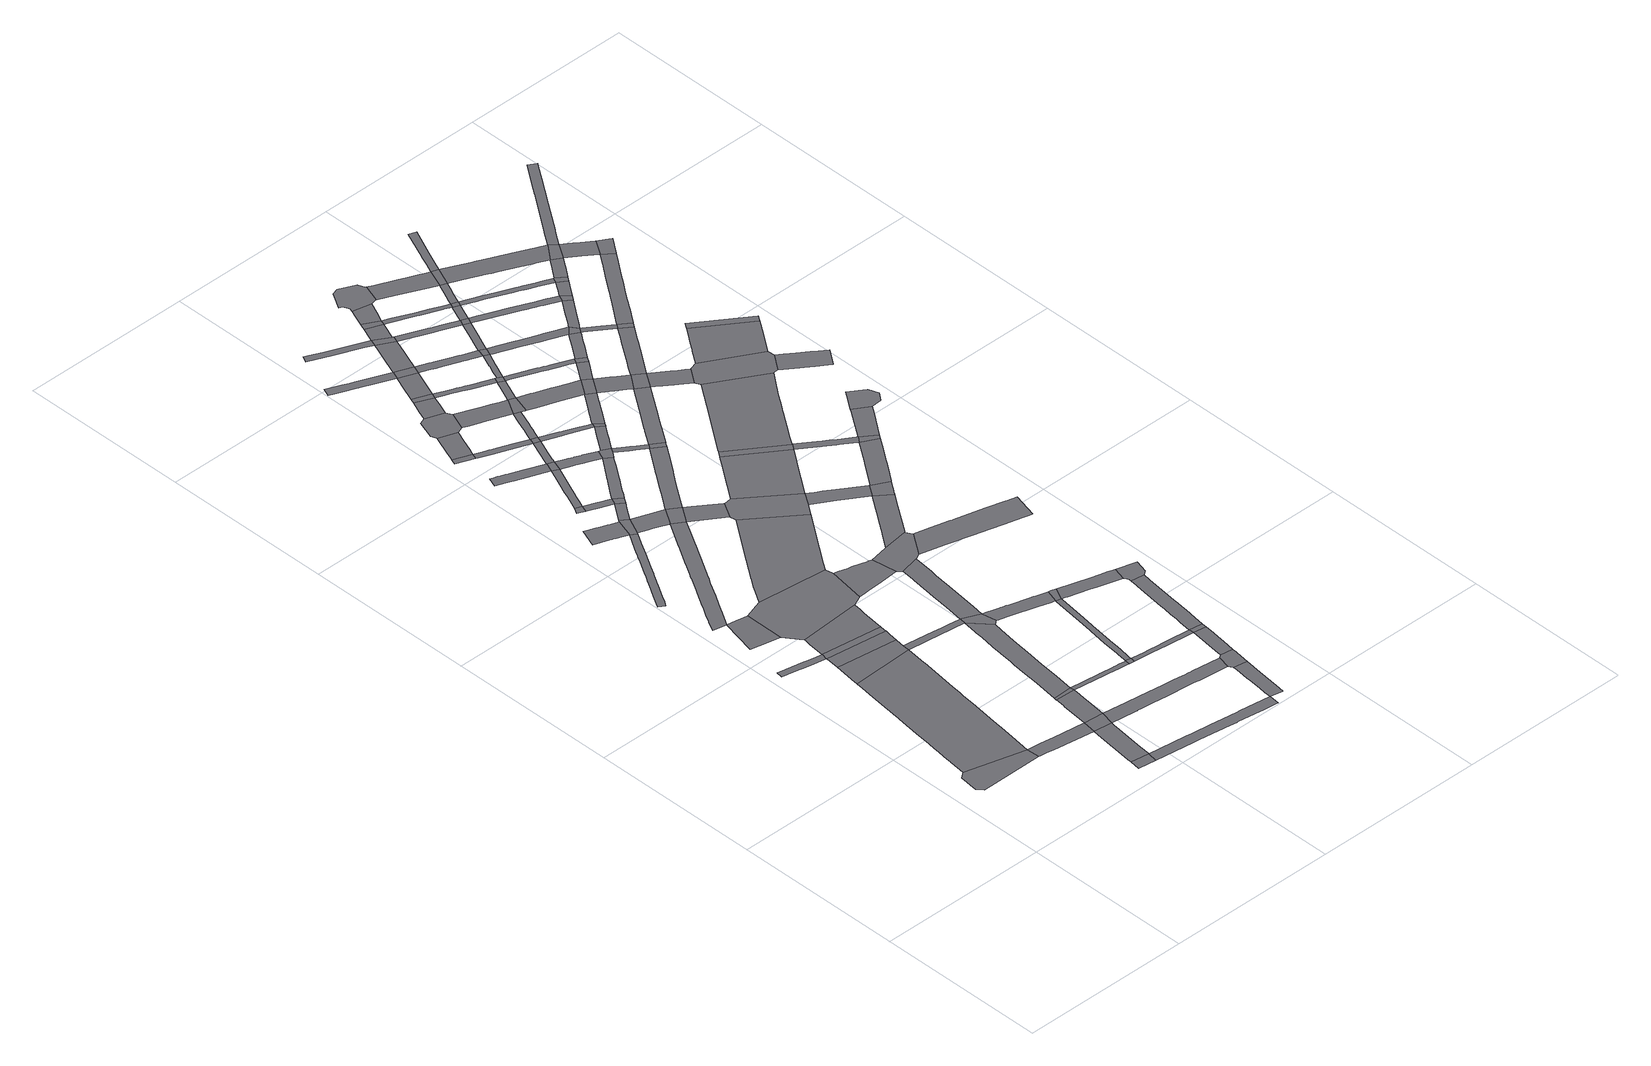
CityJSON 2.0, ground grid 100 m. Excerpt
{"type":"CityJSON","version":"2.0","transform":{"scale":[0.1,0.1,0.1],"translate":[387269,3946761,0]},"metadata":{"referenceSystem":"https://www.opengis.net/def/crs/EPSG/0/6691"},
"CityObjects":{
"road1":{"type":"Road","geometry":[{"type":"MultiSurface","lod":"1","boundaries":[[[0,1,2,3,4,5]]]}]},
"road2":{"type":"Road","attributes":{"function":"2","RoadStructureAttribute.sectionType":"1"},"geometry":[{"type":"MultiSurface","lod":"1","boundaries":[[[6,7,8,9,10,11,12,13,14,15,16,17,18,19,20,21,22,23,24,25,26,27,28,29,30,31,32,33,34,35,36,37,38,39,40,41,42,0,5]]]}]},
"road3":{"type":"Road","attributes":{"RoadStructureAttribute.sectionType":"1"},"geometry":[{"type":"MultiSurface","lod":"1","boundaries":[[[43,44,45,46,47,48,49,50,51,52,53,54,55]]]}]},
"road4":{"type":"Road","attributes":{"RoadStructureAttribute.sectionType":"1"},"geometry":[{"type":"MultiSurface","lod":"1","boundaries":[[[56,57,58,59,60,61,62,63]]]}]},
"road5":{"type":"Road","attributes":{"RoadStructureAttribute.sectionType":"1"},"geometry":[{"type":"MultiSurface","lod":"1","boundaries":[[[64,65,5,4,66,67,68,69,70]]]}]},
"road6":{"type":"Road","geometry":[{"type":"MultiSurface","lod":"1","boundaries":[[[71,72,73,74]]]}]},
"road7":{"type":"Road","geometry":[{"type":"MultiSurface","lod":"1","boundaries":[[[75,76,20,19,77,78]]]}]},
"road8":{"type":"Road","attributes":{"RoadStructureAttribute.sectionType":"1"},"geometry":[{"type":"MultiSurface","lod":"1","boundaries":[[[69,79,80,81,71,74,82,83,84,85,86,87]]]}]},
"road9":{"type":"Road","attributes":{"function":"2","RoadStructureAttribute.sectionType":"1"},"geometry":[{"type":"MultiSurface","lod":"1","boundaries":[[[88,89,75,78,90,91]]]}]},
"road10":{"type":"Road","geometry":[{"type":"MultiSurface","lod":"1","boundaries":[[[55,54,88,91,92,93,94,95]]]}]},
"road11":{"type":"Road","attributes":{"RoadStructureAttribute.sectionType":"1"},"geometry":[{"type":"MultiSurface","lod":"1","boundaries":[[[96,97,98,99,100,101,102,103,104,105,106,107,108,109,110,111,112,113,114,115,116,117,118,119,120,121,122,123,124,125,126,127,128,129,130,131]]]}]},
"road12":{"type":"Road","geometry":[{"type":"MultiSurface","lod":"1","boundaries":[[[70,69,87,132,133]]]}]},
"road13":{"type":"Road","attributes":{"function":"2","RoadStructureAttribute.sectionType":"1"},"geometry":[{"type":"MultiSurface","lod":"1","boundaries":[[[134,135,136,137,138,139,140,55,95]]]}]},
"road14":{"type":"Road","attributes":{"RoadStructureAttribute.sectionType":"1"},"geometry":[{"type":"MultiSurface","lod":"1","boundaries":[[[141,142,143,144,145,146,147,148,149,150,151,152,153,154,155,156,157,158,159,58,160,161,162,163,164,165,166,167,168,169,170,171,172,173]]]}]},
"road15":{"type":"Road","attributes":{"RoadStructureAttribute.sectionType":"1"},"geometry":[{"type":"MultiSurface","lod":"1","boundaries":[[[174,175,176,133,132,177,178,179,180]]]}]},
"road16":{"type":"Road","geometry":[{"type":"MultiSurface","lod":"1","boundaries":[[[181,63,62,138,137,182,183,184,185,186]]]}]},
"road17":{"type":"Road","geometry":[{"type":"MultiSurface","lod":"1","boundaries":[[[187,188,189,174,180]]]}]},
"road18":{"type":"Road","attributes":{"RoadStructureAttribute.sectionType":"1"},"geometry":[{"type":"MultiSurface","lod":"1","boundaries":[[[190,191,192,193,194,195,196,197,198,199,200,201,202,203,131]]]}]},
"road19":{"type":"Road","attributes":{"RoadStructureAttribute.sectionType":"1"},"geometry":[{"type":"MultiSurface","lod":"1","boundaries":[[[204,205,206,207,208,209,77,19,210,211,212,213,214]]]}]},
"road20":{"type":"Road","geometry":[{"type":"MultiSurface","lod":"1","boundaries":[[[215,216,217,218,219]]]}]},
"road21":{"type":"Road","geometry":[{"type":"MultiSurface","lod":"1","boundaries":[[[220,190,131,130,221,222]]]}]},
"road22":{"type":"Road","attributes":{"RoadStructureAttribute.sectionType":"1"},"geometry":[{"type":"MultiSurface","lod":"1","boundaries":[[[223,224,225,226,227,228,229,230,74,73,231,232,233,234,235,236,237,238,239,240,241]]]}]},
"road23":{"type":"Road","attributes":{"RoadStructureAttribute.sectionType":"1"},"geometry":[{"type":"MultiSurface","lod":"1","boundaries":[[[213,242,243,244,245,246,247,248,249,250,251,188,187,252,253,254,255,256,257,258,259]]]}]},
"road24":{"type":"Road","geometry":[{"type":"MultiSurface","lod":"1","boundaries":[[[260,261,262,263]]]}]},
"road25":{"type":"Road","attributes":{"RoadStructureAttribute.sectionType":"1"},"geometry":[{"type":"MultiSurface","lod":"1","boundaries":[[[264,265,219,218,266,267,268,269]]]}]},
"road26":{"type":"Road","attributes":{"RoadStructureAttribute.sectionType":"1"},"geometry":[{"type":"MultiSurface","lod":"1","boundaries":[[[268,220,222,270,271]]]}]},
"road27":{"type":"Road","attributes":{"RoadStructureAttribute.sectionType":"1"},"geometry":[{"type":"MultiSurface","lod":"1","boundaries":[[[272,222,221,273,274,275,276,141,277]]]}]},
"road28":{"type":"Road","attributes":{"RoadStructureAttribute.sectionType":"1"},"geometry":[{"type":"MultiSurface","lod":"1","boundaries":[[[278,279,280,281,282,283,284,285,286,287,288,289,290,291,292,293]]]}]},
"road29":{"type":"Road","attributes":{"RoadStructureAttribute.sectionType":"1"},"geometry":[{"type":"MultiSurface","lod":"1","boundaries":[[[294,295,296,297,298,299,300,301,302,187,180,303,304,305,306,307,308,309,310]]]}]},
"road30":{"type":"Road","attributes":{"RoadStructureAttribute.sectionType":"1"},"geometry":[{"type":"MultiSurface","lod":"1","boundaries":[[[292,311,312,313,314,315,215,219,316,317,318,319,320,321]]]}]},
"road31":{"type":"Road","attributes":{"RoadStructureAttribute.sectionType":"1"},"geometry":[{"type":"MultiSurface","lod":"1","boundaries":[[[322,323,324,260,263,325,326,327,328,329]]]}]},
"road32":{"type":"Road","geometry":[{"type":"MultiSurface","lod":"1","boundaries":[[[269,268,271,330,331]]]}]},
"road33":{"type":"Road","attributes":{"RoadStructureAttribute.sectionType":"1"},"geometry":[{"type":"MultiSurface","lod":"1","boundaries":[[[332,333,334,335,336,337,338,339,340,341,342,343,344,132,87,345,346,347,348,349,350,351,352,353,354,355,356,357]]]}]},
"road34":{"type":"Road","attributes":{"function":"2","RoadStructureAttribute.sectionType":"1"},"geometry":[{"type":"MultiSurface","lod":"1","boundaries":[[[358,359,360,361,362,363,364,365,366,367,181,186,368,369,370,371,372]]]}]},
"road35":{"type":"Road","geometry":[{"type":"MultiSurface","lod":"1","boundaries":[[[277,141,173,373]]]}]},
"road36":{"type":"Road","geometry":[{"type":"MultiSurface","lod":"1","boundaries":[[[214,213,259,374,375,376,377]]]}]},
"road37":{"type":"Road","attributes":{"RoadStructureAttribute.sectionType":"1"},"geometry":[{"type":"MultiSurface","lod":"1","boundaries":[[[378,379,380,381,382,184,183,383,384,385,386,387]]]}]},
"road38":{"type":"Road","geometry":[{"type":"MultiSurface","lod":"1","boundaries":[[[293,292,321,388]]]}]},
"road39":{"type":"Road","attributes":{"RoadStructureAttribute.sectionType":"1"},"geometry":[{"type":"MultiSurface","lod":"1","boundaries":[[[389,390,391,392,393,394,395,396,263,262,397,398,399,400,401,402,403]]]}]},
"road40":{"type":"Road","geometry":[{"type":"MultiSurface","lod":"1","boundaries":[[[404,405,406,407,322,329,408,409,410,411]]]}]},
"road41":{"type":"Road","geometry":[{"type":"MultiSurface","lod":"1","boundaries":[[[412,310,309,413,414,415]]]}]},
"road42":{"type":"Road","attributes":{"RoadStructureAttribute.sectionType":"1"},"geometry":[{"type":"MultiSurface","lod":"1","boundaries":[[[416,417,418,419,420,373,173]]]}]},
"road43":{"type":"Road","attributes":{"RoadStructureAttribute.sectionType":"1"},"geometry":[{"type":"MultiSurface","lod":"1","boundaries":[[[421,422,423,424,425,426,427,269,331,428,429,430,431,432,433,434,435,436,437,438]]]}]},
"road44":{"type":"Road","attributes":{"RoadStructureAttribute.sectionType":"1"},"geometry":[{"type":"MultiSurface","lod":"1","boundaries":[[[402,439,440,441,293,388,442,443,444,445]]]}]},
"road45":{"type":"Road","attributes":{"RoadStructureAttribute.sectionType":"1"},"geometry":[{"type":"MultiSurface","lod":"1","boundaries":[[[446,447,448,449,450,451,452,453,454,455,214,377]]]}]},
"road46":{"type":"Road","attributes":{"RoadStructureAttribute.sectionType":"1"},"geometry":[{"type":"MultiSurface","lod":"1","boundaries":[[[456,457,458,459,460,461,462,388,321,463,464,465,466,421,467]]]}]},
"road47":{"type":"Road","attributes":{"RoadStructureAttribute.sectionType":"1"},"geometry":[{"type":"MultiSurface","lod":"1","boundaries":[[[468,469,404,411,470,471]]]}]},
"road48":{"type":"Road","attributes":{"RoadStructureAttribute.sectionType":"1"},"geometry":[{"type":"MultiSurface","lod":"1","boundaries":[[[472,473,474,475,476,477,478,479,480,481,482,483,484,485,486,487,488,489]]]}]},
"road49":{"type":"Road","geometry":[{"type":"MultiSurface","lod":"1","boundaries":[[[403,402,445,490]]]}]},
"road50":{"type":"Road","geometry":[{"type":"MultiSurface","lod":"1","boundaries":[[[491,468,471,492]]]}]},
"road51":{"type":"Road","attributes":{"RoadStructureAttribute.sectionType":"1"},"geometry":[{"type":"MultiSurface","lod":"1","boundaries":[[[493,494,495,496,497,498,499,500,501,502,377,376,503,504,505,506,507,508,509,510]]]}]},
"road52":{"type":"Road","attributes":{"RoadStructureAttribute.sectionType":"1"},"geometry":[{"type":"MultiSurface","lod":"1","boundaries":[[[509,511,512,513,514,515,516,517,518,519,412,415,520,521,522,523,524,525,526,527,528,529,530,531]]]}]},
"road53":{"type":"Road","attributes":{"RoadStructureAttribute.sectionType":"1"},"geometry":[{"type":"MultiSurface","lod":"1","boundaries":[[[532,533,534,535,536,537,538,539,540,541,542,543,277,373,544,545,546,547,548,549,550]]]}]},
"road54":{"type":"Road","attributes":{"RoadStructureAttribute.sectionType":"1"},"geometry":[{"type":"MultiSurface","lod":"1","boundaries":[[[551,552,553,554,555,556,557,558,409,408,559,560,561,562,563,564,565,566,567]]]}]},
"road55":{"type":"Road","attributes":{"RoadStructureAttribute.sectionType":"1"},"geometry":[{"type":"MultiSurface","lod":"1","boundaries":[[[566,568,569,570,571,572,573,403,490,574,575,576,577,578]]]}]},
"road56":{"type":"Road","geometry":[{"type":"MultiSurface","lod":"1","boundaries":[[[467,421,438,579,580,581]]]}]},
"road57":{"type":"Road","attributes":{"RoadStructureAttribute.sectionType":"1"},"geometry":[{"type":"MultiSurface","lod":"1","boundaries":[[[480,582,491,492,583,584,585,586,587]]]}]},
"road58":{"type":"Road","attributes":{"RoadStructureAttribute.sectionType":"1"},"geometry":[{"type":"MultiSurface","lod":"1","boundaries":[[[588,589,590,591,592,593,594,595,596,597,415,414,598,599,600,601,602,603]]]}]},
"road59":{"type":"Road","attributes":{"RoadStructureAttribute.sectionType":"1"},"geometry":[{"type":"MultiSurface","lod":"1","boundaries":[[[604,605,606,607,608,609,241,610,611,612,613,614]]]}]},
"road60":{"type":"Road","geometry":[{"type":"MultiSurface","lod":"1","boundaries":[[[615,616,418,417,358,372,617,618]]]}]},
"road61":{"type":"Road","geometry":[{"type":"MultiSurface","lod":"1","boundaries":[[[619,620,621,387,386,451,450,622,623,624]]]}]},
"road62":{"type":"Road","attributes":{"RoadStructureAttribute.sectionType":"1"},"geometry":[{"type":"MultiSurface","lod":"1","boundaries":[[[625,626,627,628,629,630,490,445,631,632,633,634,635]]]}]},
"road63":{"type":"Road","attributes":{"RoadStructureAttribute.sectionType":"1"},"geometry":[{"type":"MultiSurface","lod":"1","boundaries":[[[636,637,638,639,640,641,642,643]]]}]},
"road64":{"type":"Road","geometry":[{"type":"MultiSurface","lod":"1","boundaries":[[[481,480,587,644]]]}]},
"road65":{"type":"Road","geometry":[{"type":"MultiSurface","lod":"1","boundaries":[[[645,357,356,604,614,646,647,648,649]]]}]},
"road66":{"type":"Road","attributes":{"RoadStructureAttribute.sectionType":"1"},"geometry":[{"type":"MultiSurface","lod":"1","boundaries":[[[650,651,652,653,580,579,654,655,656,532,657]]]}]},
"road67":{"type":"Road","attributes":{"RoadStructureAttribute.sectionType":"1"},"geometry":[{"type":"MultiSurface","lod":"1","boundaries":[[[658,659,660,661,581,580,662,663,664,665,666,667,668,634]]]}]},
"road68":{"type":"Road","geometry":[{"type":"MultiSurface","lod":"1","boundaries":[[[669,510,509,531,670]]]}]},
"road69":{"type":"Road","geometry":[{"type":"MultiSurface","lod":"1","boundaries":[[[567,566,578,671,672,673]]]}]},
"road70":{"type":"Road","attributes":{"RoadStructureAttribute.sectionType":"1"},"geometry":[{"type":"MultiSurface","lod":"1","boundaries":[[[674,675,676,677,678,679,680,681,682,683,492,471,684,685,686,687,688,689,690,691,692,693]]]}]},
"road71":{"type":"Road","attributes":{"RoadStructureAttribute.sectionType":"1"},"geometry":[{"type":"MultiSurface","lod":"1","boundaries":[[[638,694,695,481,644,696,697,698]]]}]},
"road72":{"type":"Road","attributes":{"RoadStructureAttribute.sectionType":"1"},"geometry":[{"type":"MultiSurface","lod":"1","boundaries":[[[699,645,649,700,701,702,603]]]}]},
"road73":{"type":"Road","geometry":[{"type":"MultiSurface","lod":"1","boundaries":[[[657,532,550,703,704]]]}]},
"road74":{"type":"Road","geometry":[{"type":"MultiSurface","lod":"1","boundaries":[[[635,634,668,705]]]}]},
"road75":{"type":"Road","attributes":{"RoadStructureAttribute.sectionType":"1"},"geometry":[{"type":"MultiSurface","lod":"1","boundaries":[[[692,706,707,567,673,708,709,710]]]}]},
"road76":{"type":"Road","geometry":[{"type":"MultiSurface","lod":"1","boundaries":[[[588,603,702,711]]]}]},
"road77":{"type":"Road","attributes":{"RoadStructureAttribute.sectionType":"1"},"geometry":[{"type":"MultiSurface","lod":"1","boundaries":[[[712,713,714,715,716,717,718,621,620,719,720,721,722]]]}]},
"road78":{"type":"Road","attributes":{"function":"2","RoadStructureAttribute.sectionType":"1"},"geometry":[{"type":"MultiSurface","lod":"1","boundaries":[[[723,724,725,726,727,615,618,728,729,730]]]}]},
"road79":{"type":"Road","geometry":[{"type":"MultiSurface","lod":"1","boundaries":[[[639,638,698,731,732]]]}]},
"road80":{"type":"Road","attributes":{"RoadStructureAttribute.sectionType":"1"},"geometry":[{"type":"MultiSurface","lod":"1","boundaries":[[[733,734,735,736,737,738,739,740,644,587,741,742,743,744,745,746,747,748,749,750,751,752]]]}]},
"road81":{"type":"Road","geometry":[{"type":"MultiSurface","lod":"1","boundaries":[[[693,692,710,753,754]]]}]},
"road82":{"type":"Road","attributes":{"RoadStructureAttribute.sectionType":"1"},"geometry":[{"type":"MultiSurface","lod":"1","boundaries":[[[755,756,757,758,759,760,761,762,763,764,765,766,670,531]]]}]},
"road83":{"type":"Road","attributes":{"RoadStructureAttribute.sectionType":"1"},"geometry":[{"type":"MultiSurface","lod":"1","boundaries":[[[767,768,769,770,771,772,618,617,773,774,775,712,776]]]}]},
"road84":{"type":"Road","attributes":{"RoadStructureAttribute.sectionType":"1"},"geometry":[{"type":"MultiSurface","lod":"1","boundaries":[[[777,778,779,780,781,782,783,673,672,784,785,786,787,788]]]}]},
"road85":{"type":"Road","attributes":{"RoadStructureAttribute.sectionType":"1"},"geometry":[{"type":"MultiSurface","lod":"1","boundaries":[[[787,789,790,791,792,793,794,635,705,795,796,797,798,799,800]]]}]},
"road86":{"type":"Road","attributes":{"RoadStructureAttribute.sectionType":"1"},"geometry":[{"type":"MultiSurface","lod":"1","boundaries":[[[801,802,639,732,803,804,805]]]}]},
"road87":{"type":"Road","attributes":{"RoadStructureAttribute.sectionType":"1"},"geometry":[{"type":"MultiSurface","lod":"1","boundaries":[[[806,807,808,809,810,811,812,813,814,815,816,588,711,817,818,819,820,821,822,823,824,825,826]]]}]},
"road88":{"type":"Road","geometry":[{"type":"MultiSurface","lod":"1","boundaries":[[[827,828,801,805,829,830]]]}]},
"road89":{"type":"Road","attributes":{"RoadStructureAttribute.sectionType":"1"},"geometry":[{"type":"MultiSurface","lod":"1","boundaries":[[[831,832,833,834,835,754,753,836,837,838,839,751]]]}]},
"road90":{"type":"Road","attributes":{"RoadStructureAttribute.sectionType":"1"},"geometry":[{"type":"MultiSurface","lod":"1","boundaries":[[[840,841,842,843,844,845,846,657,704,847,848,849,850,851,852]]]}]},
"road91":{"type":"Road","attributes":{"RoadStructureAttribute.sectionType":"1"},"geometry":[{"type":"MultiSurface","lod":"1","boundaries":[[[853,854,855,856,857,858,859,624,623,860,861,862,863,864,865,866,867,868,869]]]}]},
"road92":{"type":"Road","geometry":[{"type":"MultiSurface","lod":"1","boundaries":[[[870,871,723,730,872,873]]]}]},
"road93":{"type":"Road","attributes":{"RoadStructureAttribute.sectionType":"1"},"geometry":[{"type":"MultiSurface","lod":"1","boundaries":[[[874,875,827,830,876,877]]]}]},
"road94":{"type":"Road","geometry":[{"type":"MultiSurface","lod":"1","boundaries":[[[752,751,839,878]]]}]},
"road95":{"type":"Road","geometry":[{"type":"MultiSurface","lod":"1","boundaries":[[[776,712,722,879,880,881,882,883]]]}]},
"road96":{"type":"Road","attributes":{"RoadStructureAttribute.sectionType":"1"},"geometry":[{"type":"MultiSurface","lod":"1","boundaries":[[[884,885,886,887,888,889,890,891,892,753,710,893,894,895,896,897,898,899,900,901,902]]]}]},
"road97":{"type":"Road","geometry":[{"type":"MultiSurface","lod":"1","boundaries":[[[788,787,800,903]]]}]},
"road98":{"type":"Road","attributes":{"RoadStructureAttribute.sectionType":"1"},"geometry":[{"type":"MultiSurface","lod":"1","boundaries":[[[904,905,906,907,731,698,908,909,910,911,912,913]]]}]},
"road99":{"type":"Road","geometry":[{"type":"MultiSurface","lod":"1","boundaries":[[[761,760,914,915,916,806,826,917,918]]]}]},
"road100":{"type":"Road","geometry":[{"type":"MultiSurface","lod":"1","boundaries":[[[919,920,921,922,923,924,874,877,925,926,927,928,929]]]}]},
"road101":{"type":"Road","attributes":{"RoadStructureAttribute.sectionType":"1"},"geometry":[{"type":"MultiSurface","lod":"1","boundaries":[[[912,930,931,752,878,932,933,934,935]]]}]},
"road102":{"type":"Road","attributes":{"RoadStructureAttribute.sectionType":"1"},"geometry":[{"type":"MultiSurface","lod":"1","boundaries":[[[936,937,938,903,800,939,940,941,942,840,943]]]}]},
"road103":{"type":"Road","attributes":{"RoadStructureAttribute.sectionType":"1"},"geometry":[{"type":"MultiSurface","lod":"1","boundaries":[[[944,945,946,947,948,829,805,949,950,951,952,953,954,955,956]]]}]},
"road104":{"type":"Road","attributes":{"RoadStructureAttribute.sectionType":"1"},"geometry":[{"type":"MultiSurface","lod":"1","boundaries":[[[901,957,788,903,958]]]}]},
"road105":{"type":"Road","geometry":[{"type":"MultiSurface","lod":"1","boundaries":[[[913,912,935,959]]]}]},
"road106":{"type":"Road","geometry":[{"type":"MultiSurface","lod":"1","boundaries":[[[943,840,852,960]]]}]},
"road107":{"type":"Road","geometry":[{"type":"MultiSurface","lod":"1","boundaries":[[[902,901,958,961,962]]]}]},
"road108":{"type":"Road","attributes":{"RoadStructureAttribute.sectionType":"1"},"geometry":[{"type":"MultiSurface","lod":"1","boundaries":[[[963,964,965,966,967,968,883,882,969,970,971,972,973,974,975]]]}]},
"road109":{"type":"Road","attributes":{"RoadStructureAttribute.sectionType":"1"},"geometry":[{"type":"MultiSurface","lod":"1","boundaries":[[[976,977,978,979,980,981,982,983,878,839,984,985,986,987,988,989,990,991]]]}]},
"road110":{"type":"Road","attributes":{"RoadStructureAttribute.sectionType":"1"},"geometry":[{"type":"MultiSurface","lod":"1","boundaries":[[[992,993,994,995,996,997,872,730,998,999,1000,1001,963,1002]]]}]},
"road111":{"type":"Road","attributes":{"function":"2","RoadStructureAttribute.sectionType":"1"},"geometry":[{"type":"MultiSurface","lod":"1","boundaries":[[[1003,1004,1005,1006,870,873,1007,1008,1009,1010,1011,1012,1013,1014,1015,1016,1017,1018]]]}]},
"road112":{"type":"Road","attributes":{"RoadStructureAttribute.sectionType":"1"},"geometry":[{"type":"MultiSurface","lod":"1","boundaries":[[[955,913,959,1019,1020]]]}]},
"road113":{"type":"Road","geometry":[{"type":"MultiSurface","lod":"1","boundaries":[[[956,955,1020,1021]]]}]},
"road114":{"type":"Road","attributes":{"RoadStructureAttribute.sectionType":"1"},"geometry":[{"type":"MultiSurface","lod":"1","boundaries":[[[1022,1023,1024,1025,1026,1027,927,926,1028,1029,1030,1031]]]}]},
"road115":{"type":"Road","attributes":{"RoadStructureAttribute.sectionType":"1"},"geometry":[{"type":"MultiSurface","lod":"1","boundaries":[[[1032,1033,1034,1035,960,852,1036,1037,1038,1039,1040,1041]]]}]},
"road116":{"type":"Road","attributes":{"RoadStructureAttribute.sectionType":"1"},"geometry":[{"type":"MultiSurface","lod":"1","boundaries":[[[990,1042,1043,1044,962,961,1045,1046,1047,1048,1049]]]}]},
"road117":{"type":"Road","attributes":{"RoadStructureAttribute.sectionType":"1"},"geometry":[{"type":"MultiSurface","lod":"1","boundaries":[[[1030,1050,1051,1052,1053,956,1021,1054,1055,1056,1057]]]}]},
"road118":{"type":"Road","geometry":[{"type":"MultiSurface","lod":"1","boundaries":[[[1002,963,975,1058]]]}]},
"road119":{"type":"Road","geometry":[{"type":"MultiSurface","lod":"1","boundaries":[[[991,990,1049,1059]]]}]},
"road120":{"type":"Road","attributes":{"RoadStructureAttribute.sectionType":"1"},"geometry":[{"type":"MultiSurface","lod":"1","boundaries":[[[1060,1061,1062,1063,1064,1065,1066,1067,943,960,1068,1069,1070,1071,1072,1073,1074]]]}]},
"road121":{"type":"Road","attributes":{"RoadStructureAttribute.sectionType":"1"},"geometry":[{"type":"MultiSurface","lod":"1","boundaries":[[[1075,1076,1077,1078,1079,1080,1081,1082,1083,1084,1085,1086,959,935,1087,1088,1089,1090,1091,1092,1093,1094,1095,1096,1097]]]}]},
"road122":{"type":"Road","geometry":[{"type":"MultiSurface","lod":"1","boundaries":[[[1031,1030,1057,1098]]]}]},
"road123":{"type":"Road","attributes":{"RoadStructureAttribute.sectionType":"1"},"geometry":[{"type":"MultiSurface","lod":"1","boundaries":[[[1099,1100,1002,1058,1101,1102]]]}]},
"road124":{"type":"Road","attributes":{"RoadStructureAttribute.sectionType":"1"},"geometry":[{"type":"MultiSurface","lod":"1","boundaries":[[[1103,1104,1060,1105,1106,1107,1059,1049]]]}]},
"road125":{"type":"Road","attributes":{"RoadStructureAttribute.sectionType":"1"},"geometry":[{"type":"MultiSurface","lod":"1","boundaries":[[[1108,1109,1110,1111,1112,1113,1114,1115,1116,1117,1118,1119,1021,1020,1120,1121,1122,1123,1124,1125,1126,1127,1128,1129,1130,1131,1132]]]}]},
"road126":{"type":"Road","attributes":{"RoadStructureAttribute.sectionType":"1"},"geometry":[{"type":"MultiSurface","lod":"1","boundaries":[[[1096,1133,1134,1135,991,1059,1136,1137,1138]]]}]},
"road127":{"type":"Road","geometry":[{"type":"MultiSurface","lod":"1","boundaries":[[[1139,1140,1041,1040,1141,1003,1018,1142,1143,1144,1145,1146]]]}]},
"road128":{"type":"Road","geometry":[{"type":"MultiSurface","lod":"1","boundaries":[[[1105,1060,1074,1147]]]}]},
"road129":{"type":"Road","attributes":{"RoadStructureAttribute.sectionType":"1"},"geometry":[{"type":"MultiSurface","lod":"1","boundaries":[[[1148,1149,1150,1151,1152,1031,1098,1153,1154,1155]]]}]},
"road130":{"type":"Road","geometry":[{"type":"MultiSurface","lod":"1","boundaries":[[[1097,1096,1138,1156]]]}]},
"road131":{"type":"Road","geometry":[{"type":"MultiSurface","lod":"1","boundaries":[[[1157,1158,1099,1102,1159,1160,1161]]]}]},
"road132":{"type":"Road","attributes":{"RoadStructureAttribute.sectionType":"1"},"geometry":[{"type":"MultiSurface","lod":"1","boundaries":[[[1131,1162,1097,1156,1163,1164,1165]]]}]},
"road133":{"type":"Road","attributes":{"RoadStructureAttribute.sectionType":"1"},"geometry":[{"type":"MultiSurface","lod":"1","boundaries":[[[1166,1167,1168,1169,1170,1171,1172,1173,1174,1175,1176,1177,1178,1179,1180,1181,1182,1183,1184,1185,1186,1187,1188,1189,1190,1098,1057]]]}]},
"road134":{"type":"Road","attributes":{"function":"2","RoadStructureAttribute.sectionType":"1"},"geometry":[{"type":"MultiSurface","lod":"1","boundaries":[[[1191,1192,1193,1194,1195,1139,1146,1196,1197,1198,1199]]]}]},
"road135":{"type":"Road","geometry":[{"type":"MultiSurface","lod":"1","boundaries":[[[1132,1131,1165,1200,1201,1202]]]}]},
"road136":{"type":"Road","attributes":{"RoadStructureAttribute.sectionType":"1"},"geometry":[{"type":"MultiSurface","lod":"1","boundaries":[[[1203,1204,1205,1206,1207,1144,1143,1208,1209,1210,1211,1212,1213,1214]]]}]},
"road137":{"type":"Road","attributes":{"RoadStructureAttribute.sectionType":"1"},"geometry":[{"type":"MultiSurface","lod":"1","boundaries":[[[1215,1216,1217,1218,1219,1220,1221,1222,1223,1224,1105,1147,1225,1226,1227,1228,1229,1230,1231,1232,1233,1234,1235]]]}]},
"road138":{"type":"Road","attributes":{"RoadStructureAttribute.sectionType":"1"},"geometry":[{"type":"MultiSurface","lod":"1","boundaries":[[[1180,1236,1202,1201,1237,1238,1239]]]}]},
"road139":{"type":"Road","geometry":[{"type":"MultiSurface","lod":"1","boundaries":[[[1240,1241,1242,1191,1199,1243]]]}]},
"road140":{"type":"Road","geometry":[{"type":"MultiSurface","lod":"1","boundaries":[[[1181,1180,1239,1244]]]}]},
"road141":{"type":"Road","attributes":{"RoadStructureAttribute.sectionType":"1"},"geometry":[{"type":"MultiSurface","lod":"1","boundaries":[[[1245,1246,1247,1244,1239,1248,1249,1215,1250]]]}]},
"road142":{"type":"Road","geometry":[{"type":"MultiSurface","lod":"1","boundaries":[[[1250,1215,1235,1251]]]}]},
"road143":{"type":"Road","attributes":{"RoadStructureAttribute.sectionType":"1"},"geometry":[{"type":"MultiSurface","lod":"1","boundaries":[[[1252,1253,1254,1255,1256,1257,1258,1259,1260,1261,1181,1244,1262,1263,1264,1265,1266,1267,1268,1269,1270,1271,1272,1273,1274]]]}]}
},
"vertices":[
[180,695,0],[145,667,0],[133,557,0],[160,523,0],[531,526,0],[528,602,0],
[546,729,0],[556,811,0],[560,837,0],[562,855,0],[573,934,0],[577,966,0],[588,1045,0],[598,1125,0],[602,1151,0],[605,1173,0],[610,1213,0],[640,1437,0],[641,1445,0],[657,1565,0],[291,1551,0],[290,1546,0],[285,1509,0],[277,1449,0],[262,1327,0],[248,1217,0],[242,1175,0],[240,1155,0],[237,1140,0],[236,1130,0],[232,1096,0],[226,1048,0],[221,1014,0],[221,1010,0],[215,969,0],[210,927,0],[205,890,0],[200,850,0],[194,807,0],[193,799,0],[192,793,0],[192,790,0],[191,786,0],
[317,1835,0],[262,1847,0],[208,1858,0],[154,1869,0],[71,1886,0],[64,1847,0],[146,1830,0],[200,1819,0],[208,1818,0],[229,1813,0],[309,1796,0],[318,1794,0],[327,1833,0],
[237,2309,0],[214,2314,0],[155,2325,0],[102,2107,0],[191,2089,0],[211,2085,0],[276,2071,0],[278,2302,0],
[689,581,0],[613,591,0],[539,524,0],[582,518,0],[619,512,0],[861,475,0],[872,556,0],
[824,180,0],[816,118,0],[920,104,0],[931,166,0],
[311,1708,0],[296,1593,0],[660,1606,0],[668,1663,0],
[857,442,0],[854,419,0],[827,207,0],[931,167,0],[939,234,0],[952,330,0],[964,427,0],[965,441,0],[968,463,0],
[321,1793,0],[321,1789,0],[675,1715,0],[679,1746,0],
[680,1759,0],[682,1773,0],[684,1784,0],[684,1788,0],
[276,3109,0],[232,3036,0],[222,3018,0],[218,3011,0],[195,2971,0],[169,2928,0],[168,2926,0],[162,2916,0],[152,2900,0],[133,2867,0],[113,2833,0],[104,2818,0],[84,2784,0],[71,2763,0],[45,2718,0],[16,2668,0],[11,2660,0],[47,2639,0],[62,2664,0],[84,2702,0],[135,2787,0],[137,2791,0],[149,2812,0],[158,2827,0],[169,2846,0],[177,2859,0],[188,2877,0],[192,2884,0],[205,2907,0],[221,2935,0],[258,2998,0],[286,3047,0],[301,3072,0],[322,3109,0],[339,3138,0],[305,3158,0],
[988,548,0],[874,556,0],
[701,1924,0],[703,1939,0],[706,1960,0],[711,2000,0],[346,1973,0],[345,1964,0],[340,1928,0],
[507,3081,0],[415,2926,0],[406,2911,0],[352,2819,0],[334,2788,0],[302,2735,0],[289,2713,0],[282,2700,0],[279,2694,0],[248,2642,0],[232,2615,0],[209,2575,0],[172,2512,0],[168,2506,0],[160,2492,0],[131,2442,0],[111,2406,0],[108,2401,0],[74,2341,0],[215,2426,0],[219,2433,0],[229,2450,0],[231,2453,0],[238,2465,0],[273,2524,0],[325,2613,0],[347,2649,0],[349,2653,0],[428,2787,0],[486,2885,0],[490,2892,0],[521,2945,0],[574,3037,0],
[902,779,0],[895,721,0],[894,718,0],[1003,663,0],[1008,703,0],[1012,732,0],[1017,774,0],
[392,2340,0],[729,2008,0],[773,2027,0],[808,2250,0],[807,2254,0],[798,2294,0],
[1016,801,0],[904,795,0],[902,782,0],
[340,3267,0],[297,3283,0],[282,3289,0],[248,3302,0],[229,3310,0],[225,3311,0],[181,3328,0],[162,3336,0],[122,3230,0],[207,3198,0],[220,3193,0],[224,3191,0],[240,3184,0],[277,3170,0],
[1002,1561,0],[935,1570,0],[905,1574,0],[864,1579,0],[849,1581,0],[691,1602,0],[859,1540,0],[904,1535,0],[930,1532,0],[998,1523,0],[1004,1561,0],
[257,3493,0],[235,3458,0],[256,3449,0],[280,3440,0],[294,3478,0],
[345,3275,0],[343,3145,0],[389,3244,0],
[1487,94,0],[1470,96,0],[1379,108,0],[1308,117,0],[1200,131,0],[1188,133,0],[1164,136,0],[1075,147,0],[1148,75,0],[1156,74,0],[1187,70,0],[1370,46,0],[1411,40,0],[1419,39,0],[1486,31,0],[1580,18,0],[1659,8,0],[1660,8,0],[1668,70,0],
[987,1439,0],[986,1430,0],[980,1382,0],[975,1342,0],[968,1295,0],[960,1232,0],[949,1147,0],[945,1121,0],[937,1053,0],[923,942,0],[1030,914,0],[1037,976,0],[1044,1034,0],[1055,1120,0],[1059,1146,0],[1074,1261,0],[1089,1361,0],[1097,1412,0],
[91,4183,0],[78,4151,0],[181,4110,0],[194,4143,0],
[371,3447,0],[369,3448,0],[287,3437,0],[348,3412,0],[421,3382,0],[438,3420,0],
[440,3316,0],[465,3351,0],
[524,3194,0],[380,3130,0],[439,3108,0],[440,3107,0],[501,3083,0],[568,3178,0],
[287,3883,0],[232,3905,0],[206,3916,0],[201,3918,0],[175,3928,0],[160,3934,0],[141,3941,0],[122,3949,0],[99,3891,0],[153,3870,0],[183,3859,0],[194,3854,0],[232,3840,0],[315,3807,0],[378,3782,0],[401,3838,0],
[1352,762,0],[1322,766,0],[1295,769,0],[1286,770,0],[1282,770,0],[1200,780,0],[1197,780,0],[1195,780,0],[1192,781,0],[1202,753,0],[1280,744,0],[1283,743,0],[1288,743,0],[1295,742,0],[1345,736,0],[1352,735,0],[1355,762,0],
[373,3768,0],[344,3699,0],[308,3615,0],[299,3594,0],[273,3532,0],[311,3516,0],[326,3553,0],[337,3578,0],[345,3596,0],[359,3629,0],[416,3763,0],
[158,4353,0],[110,4231,0],[98,4200,0],[199,4154,0],[210,4182,0],[225,4220,0],[236,4249,0],[263,4316,0],
[486,3382,0],[488,3383,0],
[1533,479,0],[1531,479,0],[1508,482,0],[1492,484,0],[1477,486,0],[1417,494,0],[1364,500,0],[1355,501,0],[1267,513,0],[1209,520,0],[1137,529,0],[1133,530,0],[1052,540,0],[1109,447,0],[1123,445,0],[1126,445,0],[1153,442,0],[1183,439,0],[1191,438,0],[1292,426,0],[1293,426,0],[1465,408,0],[1491,405,0],[1509,403,0],[1683,384,0],[1699,458,0],
[761,2878,0],[693,2784,0],[620,2684,0],[577,2622,0],[492,2498,0],[486,2490,0],[458,2449,0],[457,2447,0],[437,2414,0],[409,2368,0],[828,2338,0],[899,2439,0],[915,2462,0],[934,2489,0],[1051,2657,0],
[637,3132,0],
[1108,1419,0],[1110,1421,0],[1123,1429,0],[1109,1517,0],
[998,2198,0],[997,2198,0],[912,2221,0],[888,2227,0],[835,2242,0],[819,2030,0],[849,2032,0],[910,2036,0],[1040,2045,0],[1018,2192,0],
[438,3822,0],
[437,4047,0],[399,4062,0],[352,4081,0],[315,4095,0],[280,4109,0],[275,4111,0],[244,4123,0],[214,4135,0],[195,4105,0],[235,4089,0],[263,4078,0],[346,4046,0],[391,4028,0],[465,3999,0],[478,4031,0],
[219,4507,0],[180,4493,0],[145,4388,0],[155,4360,0],[301,4329,0],[341,4433,0],[333,4448,0],[323,4468,0],
[1356,767,0],[1376,732,0],[1384,731,0],[1387,758,0],
[717,2941,0],[753,2917,0],[809,3012,0],[764,3044,0],[677,3104,0],
[628,3678,0],[554,3577,0],[528,3543,0],[528,3542,0],[522,3534,0],[467,3459,0],[457,3447,0],[501,3402,0],[527,3440,0],[531,3445,0],[531,3446,0],[536,3453,0],[570,3501,0],[575,3509,0],[636,3596,0],[657,3626,0],[665,3638,0],[671,3645,0],
[428,3907,0],[411,3864,0],[409,3858,0],[444,3837,0],[446,3844,0],[465,3892,0],[502,3984,0],
[1118,1587,0],[1143,1779,0],[1157,1888,0],[1163,1928,0],[1178,2047,0],[1064,2022,0],[1054,1942,0],[1053,1933,0],[1033,1780,0],[1019,1672,0],
[604,3753,0],[574,3766,0],[570,3767,0],[535,3782,0],[531,3783,0],[505,3794,0],[488,3802,0],[481,3737,0],[497,3731,0],[530,3717,0],[558,3706,0],[651,3733,0],
[267,4631,0],[240,4563,0],[346,4528,0],[370,4589,0],
[41,4952,0],[99,4928,0],[135,4913,0],[158,4904,0],[174,4897,0],[226,4875,0],[244,4868,0],[343,4827,0],[344,4827,0],[362,4873,0],[362,4874,0],[361,4874,0],[245,4922,0],[177,4950,0],[151,4960,0],[114,4976,0],[28,5011,0],[9,4965,0],
[515,4017,0],
[279,4661,0],[381,4617,0],
[1389,1434,0],[1383,1436,0],[1362,1442,0],[1254,1473,0],[1239,1478,0],[1213,1486,0],[1208,1487,0],[1204,1488,0],[1171,1498,0],[1137,1509,0],[1135,1425,0],[1141,1424,0],[1203,1406,0],[1339,1366,0],[1415,1343,0],[1428,1340,0],[1437,1337,0],[1460,1414,0],
[1436,1329,0],[1406,1116,0],[1397,1055,0],[1396,1050,0],[1379,932,0],[1366,838,0],[1364,824,0],[1357,776,0],[1356,768,0],[1387,763,0],[1389,776,0],[1390,784,0],[1399,843,0],[1403,872,0],[1408,909,0],[1428,1046,0],[1432,1076,0],[1438,1115,0],[1442,1147,0],[1468,1324,0],[1468,1328,0],
[845,3572,0],[816,3532,0],[788,3492,0],[754,3443,0],[731,3411,0],[730,3408,0],[727,3405,0],[684,3343,0],[682,3340,0],[650,3295,0],[627,3262,0],[590,3209,0],[671,3179,0],[695,3214,0],[755,3299,0],[798,3360,0],[800,3362,0],[857,3442,0],[917,3528,0],
[572,4342,0],[538,4356,0],[512,4366,0],[469,4383,0],[467,4383,0],[447,4391,0],[436,4395,0],[369,4422,0],[305,4328,0],[330,4318,0],[374,4301,0],[392,4295,0],[407,4289,0],[472,4264,0],[536,4239,0],[557,4231,0],[613,4326,0],
[536,4177,0],[515,4126,0],[514,4123,0],[508,4106,0],[504,4096,0],[491,4065,0],[528,4050,0],[534,4065,0],[552,4111,0],[553,4113,0],[595,4217,0],
[696,3678,0],[712,3704,0],[664,3728,0],
[313,4747,0],[390,4642,0],[419,4714,0],[424,4727,0],[428,4737,0],[446,4784,0],
[1747,718,0],[1613,733,0],[1595,735,0],[1589,735,0],[1548,740,0],[1508,744,0],[1495,746,0],[1467,749,0],[1401,757,0],[1388,758,0],[1409,729,0],[1431,726,0],[1495,719,0],[1586,708,0],[1723,692,0],[1748,689,0],
[1698,356,0],[1695,331,0],[1687,254,0],[1684,228,0],[1676,148,0],[1672,113,0],[1741,57,0],[1741,60,0],[1748,112,0],[1765,244,0],[1779,346,0],
[855,3014,0],[815,3008,0],[1095,2720,0],[1144,2792,0],
[1295,2212,0],[1281,2232,0],[1130,2210,0],[1211,2064,0],[1211,2065,0],[1305,2197,0],
[751,3917,0],[717,3932,0],[650,3960,0],[624,3971,0],[619,3973,0],[534,4009,0],[533,3972,0],[607,3943,0],[638,3931,0],[770,3879,0],[777,3906,0],
[235,5177,0],[398,5108,0],[446,5087,0],[460,5125,0],[227,5224,0],[159,5253,0],[131,5265,0],[114,5229,0],
[465,4832,0],
[1720,473,0],[1790,430,0],[1790,431,0],[1791,440,0],[1794,463,0],
[799,3642,0],[795,3646,0],[788,3650,0],[754,3674,0],[762,3630,0],[777,3620,0],[789,3611,0],[863,3598,0],
[729,3822,0],[713,3799,0],[689,3764,0],[680,3752,0],[724,3721,0],[747,3754,0],[754,3763,0],[773,3791,0],[774,3792,0],[806,3838,0],[814,3849,0],
[1478,1409,0],[1503,1401,0],
[615,4209,0],[622,4207,0],[652,4312,0],
[629,4515,0],[584,4533,0],[565,4541,0],[540,4551,0],[525,4557,0],[500,4568,0],[485,4574,0],[465,4582,0],[455,4586,0],[437,4594,0],[408,4573,0],[452,4554,0],[472,4545,0],[513,4528,0],[516,4526,0],[540,4516,0],[569,4504,0],[570,4503,0],[671,4460,0],[684,4492,0],
[433,5055,0],[404,4982,0],[495,4908,0],[508,4941,0],[544,5034,0],
[1726,517,0],[1800,508,0],[1818,642,0],[1823,679,0],
[928,3543,0],[934,3552,0],
[826,3867,0],
[642,4393,0],[633,4372,0],[671,4356,0],[679,4374,0],[709,4444,0],
[1826,708,0],
[1367,2550,0],[1308,2465,0],[1293,2443,0],[1255,2389,0],[1214,2330,0],[1196,2304,0],[1166,2262,0],[1287,2241,0],[1399,2403,0],[1433,2452,0],[1454,2482,0],
[1046,3287,0],[999,3219,0],[923,3111,0],[916,3102,0],[908,3090,0],[1217,2896,0],[1220,2901,0],[1345,3077,0],
[559,5069,0],[550,5072,0],
[701,4735,0],[685,4741,0],[628,4765,0],[590,4781,0],[570,4789,0],[545,4799,0],[543,4800,0],[538,4802,0],[461,4779,0],[519,4755,0],[522,4754,0],[535,4749,0],[542,4746,0],[567,4736,0],[587,4728,0],[680,4691,0],[683,4689,0],[719,4675,0],[766,4656,0],[779,4703,0],
[722,4474,0],[694,4488,0],
[1497,1320,0],[1502,1319,0],[1617,1286,0],[1624,1284,0],[1653,1275,0],[1796,1233,0],[1818,1310,0],[1802,1314,0],[1780,1321,0],[1738,1333,0],[1715,1340,0],[1699,1344,0],
[1275,2707,0],[1219,2744,0],[1208,2751,0],[1186,2765,0],[1165,2779,0],[1150,2789,0],[1103,2714,0],[1161,2678,0],[1217,2643,0],[1412,2618,0],
[936,4205,0],[872,4229,0],[863,4233,0],[833,4244,0],[830,4245,0],[742,4279,0],[728,4285,0],[670,4188,0],[791,4142,0],[875,4110,0],[911,4096,0],[977,4190,0],
[908,4091,0],[884,4057,0],[836,3989,0],[824,3973,0],[803,3943,0],[797,3935,0],[837,3883,0],[879,3943,0],[920,4002,0],[934,4022,0],[934,4023,0],[963,4064,0],
[494,5210,0],[472,5155,0],[563,5106,0],[571,5124,0],[591,5174,0],
[1810,1190,0],[1804,1146,0],[1803,1137,0],[1800,1112,0],[1800,1111,0],[1799,1108,0],[1778,951,0],[1774,920,0],[1767,870,0],[1761,823,0],[1756,791,0],[1835,771,0],[1839,808,0],[1840,812,0],[1855,930,0],[1856,940,0],[1872,1062,0],[1876,1090,0],[1878,1110,0],[1881,1136,0],[1887,1180,0],
[510,5250,0],[505,5240,0],[602,5201,0],[601,5201,0],
[734,4581,0],[734,4580,0],[734,4579,0],[715,4536,0],[701,4503,0],[758,4558,0],[761,4563,0],[763,4568,0],[796,4643,0],
[1115,3960,0],[986,3777,0],[975,3761,0],[934,3702,0],[930,3695,0],[924,3686,0],[896,3646,0],[996,3643,0],[1004,3654,0],[1026,3686,0],[1077,3760,0],[1158,3878,0],[1182,3914,0],
[1810,2064,0],[1806,2065,0],[1704,2092,0],[1546,2134,0],[1511,2143,0],[1506,2144,0],[1399,2172,0],[1360,2025,0],[1427,2007,0],[1453,2000,0],[1510,1985,0],[1603,1960,0],[1673,1941,0],[1779,1913,0],[1809,1905,0],[1828,1900,0],[1868,2049,0],
[1069,3320,0],[1048,3290,0],[1368,3111,0],[1367,3111,0],
[550,5352,0],[533,5309,0],[630,5264,0],[659,5328,0],
[817,4687,0],
[1464,2497,0],[1469,2504,0],[1485,2527,0],[1511,2563,0],[1417,2615,0],
[1031,4346,0],[1012,4354,0],[952,4379,0],[938,4384,0],[921,4391,0],[907,4397,0],[889,4405,0],[851,4421,0],[833,4428,0],[730,4435,0],[839,4391,0],[859,4383,0],[885,4372,0],[920,4357,0],[938,4350,0],[978,4334,0],[1019,4317,0],[1056,4302,0],[1068,4330,0],
[1027,4156,0],
[811,4964,0],[791,4972,0],[737,4994,0],[722,5001,0],[546,5033,0],[722,4959,0],[758,4944,0],[796,4929,0],[864,4900,0],[880,4935,0],
[1801,1225,0],[1812,1206,0],[1812,1205,0],[1912,1198,0],[1935,1275,0],
[618,5528,0],[579,5516,0],[524,5418,0],[542,5410,0],[550,5390,0],[557,5372,0],[686,5334,0],[698,5337,0],[732,5440,0],[728,5441,0],[712,5482,0],
[824,4807,0],[805,4763,0],[830,4717,0],[849,4762,0],[861,4790,0],[902,4884,0],
[1107,4099,0],[1101,4103,0],[1096,4107,0],[1032,4017,0],[1038,4013,0],[1086,3980,0],[1112,3962,0],[1179,4048,0],
[910,5070,0],[890,5079,0],[834,5102,0],[762,5133,0],[645,5183,0],[619,5162,0],[752,5107,0],[760,5103,0],[765,5101,0],[879,5054,0],[886,5051,0],[924,5035,0],[936,5059,0],
[1023,4255,0],[1105,4267,0],
[919,4920,0],
[1242,4003,0],
[1123,4293,0],[1074,4327,0],
[1613,2892,0],[1571,2833,0],[1561,2819,0],[1530,2774,0],[1519,2758,0],[1516,2755,0],[1517,2571,0],[1544,2609,0],[1573,2650,0],[1598,2685,0],[1613,2706,0],[1659,2773,0],[1707,2841,0],
[1151,4556,0],[1100,4576,0],[1086,4581,0],[995,4617,0],[941,4638,0],[897,4656,0],[877,4664,0],[831,4682,0],[813,4636,0],[859,4618,0],[908,4598,0],[940,4584,0],[1054,4538,0],[1078,4528,0],[1183,4485,0],[1224,4527,0],
[1633,2929,0],[1553,2983,0],[1522,3005,0],[1478,3035,0],[1470,3040,0],[1389,3096,0],[1442,3010,0],[1521,2955,0],[1530,2949,0],[1609,2894,0],[1637,2926,0],
[1375,3755,0],[1228,3546,0],[1153,3439,0],[1072,3324,0],[1370,3115,0],[1391,3148,0],[1397,3157,0],[1447,3230,0],[1507,3315,0],[1521,3336,0],[1526,3343,0],[1558,3389,0],[1589,3434,0],[1600,3450,0],[1657,3525,0],[1692,3572,0],
[945,4980,0],[961,5017,0],
[974,5046,0],
[992,5327,0],[989,5329,0],[950,5345,0],[889,5371,0],[888,5372,0],[770,5423,0],[789,5295,0],[948,5222,0],[998,5200,0],[1041,5306,0],
[1400,3893,0],[1371,3913,0],[1351,3927,0],[1341,3934,0],[1203,3899,0],[1232,3878,0],[1279,3845,0],[1298,3832,0],[1359,3789,0],[1423,3877,0],
[1160,4451,0],[1151,4439,0],[1137,4418,0],[1174,4366,0],[1186,4383,0],[1209,4416,0],[1224,4438,0],[1237,4456,0],
[981,5162,0],[961,5115,0],[955,5101,0],[946,5082,0],[997,5100,0],[1017,5146,0],[1034,5184,0],[1034,5185,0],
[1723,2864,0],
[1256,4482,0],
[1388,4352,0],[1358,4308,0],[1335,4274,0],[1334,4272,0],[1329,4266,0],[1235,4130,0],[1225,4115,0],[1213,4098,0],[1309,4097,0],[1327,4122,0],[1386,4207,0],[1399,4226,0],[1426,4265,0],[1436,4279,0],[1454,4305,0],
[1309,4755,0],[1305,4757,0],[1259,4776,0],[1243,4783,0],[1241,4784,0],[1188,4807,0],[1179,4810,0],[1117,4837,0],[1040,4869,0],[1001,4885,0],[962,4902,0],[944,4910,0],[944,4866,0],[1011,4837,0],[1101,4799,0],[1148,4779,0],[1172,4769,0],[1198,4758,0],[1211,4752,0],[1238,4741,0],[1254,4734,0],[1343,4696,0],[1361,4733,0],
[1081,5292,0],
[1761,3106,0],[1752,3092,0],[1822,3003,0],[1854,3050,0],
[1247,4449,0],[1264,4437,0],[1407,4378,0],[1322,4437,0],[1265,4476,0],
[1383,4873,0],[1357,4884,0],[1340,4891,0],[1337,4892,0],[1284,4915,0],[1276,4918,0],[1245,4932,0],[1216,4944,0],[1149,4972,0],[1148,4972,0],[1138,4977,0],[1086,4999,0],[1003,5000,0],[1043,4984,0],[1075,4970,0],[1116,4953,0],[1220,4908,0],[1244,4898,0],[1271,4886,0],[1282,4881,0],[1328,4862,0],[1334,4859,0],[1348,4853,0],[1422,4821,0],[1434,4851,0],
[1292,4624,0],[1238,4546,0],[1232,4538,0],[1280,4515,0],[1335,4591,0],[1388,4664,0],
[1471,3892,0],[1428,3878,0],[1374,3756,0],[1720,3575,0],[1721,3575,0],[1791,3671,0],[1788,3706,0],[1788,3712,0],
[1473,4331,0],
[1165,5592,0],[1093,5422,0],[1091,5419,0],[1066,5361,0],[1042,5307,0],[1104,5342,0],[1139,5419,0],[1211,5577,0],
[1409,4693,0],
[1840,3220,0],[1824,3196,0],[1917,3053,0],[1952,3101,0],[1930,3157,0],
[1377,4756,0],[1434,4728,0],[1454,4755,0],[1474,4783,0],
[1146,5136,0],[1199,5112,0],[1207,5108,0],[1231,5098,0],[1237,5095,0],[1242,5093,0],[1246,5091,0],[1274,5078,0],[1334,5051,0],[1346,5046,0],[1396,5023,0],[1402,5021,0],[1444,5002,0],[1457,4995,0],[1523,4965,0],[1596,5056,0],[1546,5079,0],[1537,5083,0],[1513,5094,0],[1503,5099,0],[1449,5123,0],[1283,5199,0],[1260,5210,0],[1234,5222,0],[1169,5252,0],
[1629,4117,0],[1612,4093,0],[1563,4024,0],[1533,3981,0],[1526,3971,0],[1815,3751,0],[1831,3774,0],[1869,3828,0],[1925,3909,0],
[1483,4796,0],[1493,4810,0],[1439,4849,0],
[1968,3541,0],[1937,3564,0],[1879,3606,0],[1878,3607,0],[1829,3643,0],[1787,3528,0],[1811,3511,0],[1828,3499,0],[1873,3467,0],[1925,3430,0],[1944,3416,0],[2012,3509,0],
[1730,4825,0],[1685,4763,0],[1678,4752,0],[1632,4690,0],[1593,4636,0],[1558,4587,0],[1540,4562,0],[1500,4507,0],[1480,4479,0],[1448,4435,0],[1539,4425,0],[1545,4434,0],[1561,4458,0],[1564,4461,0],[1569,4468,0],[1591,4500,0],[1621,4542,0],[1656,4591,0],[1689,4638,0],[1772,4751,0],[1790,4776,0],
[1484,4910,0],[1538,4871,0],[1544,4880,0],[1581,4931,0],
[1652,4150,0],[1643,4137,0],[1629,4118,0],[1948,3942,0],
[1636,5022,0],
[1727,4958,0],[1703,4975,0],[1696,4980,0],[1655,4879,0],[1679,4862,0],[1787,4916,0],
[1859,4870,0],
[1959,5574,0],[1875,5454,0],[1850,5419,0],[1848,5416,0],[1844,5410,0],[1831,5392,0],[1827,5386,0],[1655,5141,0],[1654,5139,0],[1621,5093,0],[1687,5092,0],[1699,5110,0],[1704,5116,0],[1762,5200,0],[1823,5286,0],[1849,5323,0],[1876,5361,0],[1891,5383,0],[1892,5385,0],[1910,5410,0],[1919,5423,0],[1991,5527,0],[2005,5547,0]
]}
